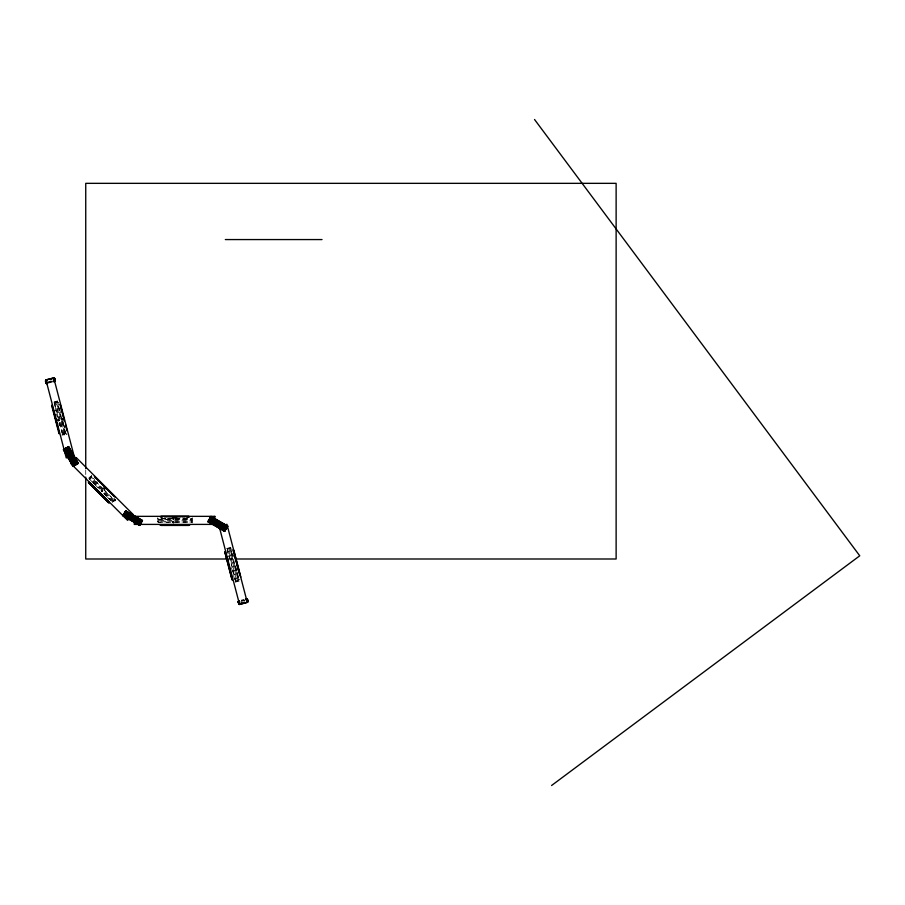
<?xml version="1.0" encoding="UTF-8"?>
<svg xmlns="http://www.w3.org/2000/svg" width="905" height="905" viewBox="0 0 905 905"><rect width="100%" height="100%" fill="white"/><g stroke="black" fill="none" stroke-linecap="round" stroke-linejoin="round"><path stroke-width="0.68" stroke-dasharray="4.53 3.39" d="M191.351 522.66L191.091 518.294M63.984 426.934L64.662 426.527M158.771 518.294L158.511 522.66M115.127 499.209L112.22 502.479M239.916 579.257L235.243 581.157M91.767 475.125L91.224 475.668L91.858 476.302M89.493 478.621L91.552 476.686M165.638 518.769L165.739 518.033M66.178 433.348L62.015 434.694M48.395 381.797L50.952 381.118M49.198 381.774L51.913 381.05M48.022 382.43L52.354 381.243M48.01 382.577L52.06 381.491M48.27 383.143L52.162 382.091M241.296 600.173L243.931 599.461M244.146 600.038L241.409 600.773L244.18 600.173M242.891 600.852L244.26 600.49M240.798 601.531L244.633 600.501M54.119 401.831L54.911 401.628L59.379 418.8M54.967 401.831L55.658 401.662M54.481 402.635L58.746 402.306M60.035 408.755L59.3 408.834M63.61 435.045L64.3 434.864M62.038 435.678L62.411 434.66M66.981 434.389L66.235 434.581L62.898 421.775M226.499 548.509L227.223 548.837M228.184 548.294L228.875 548.113M227.709 549.086L230.47 548.464M233.264 555.218L232.461 555.195M236.839 581.508L237.529 581.327M235.266 582.141L235.854 581.983L231.85 566.598M184.982 518.803L186.34 518.327L175.174 518.327M171.746 518.327L163.522 518.327L164.88 518.803M173.466 518.542L157.561 518.542L157.561 517.784M175.299 518.542L192.301 518.542L192.301 517.784M173.466 518.803L157.561 518.803L157.561 519.413L170.841 519.413M174.722 518.803L192.301 518.803L192.301 519.413L175.299 519.413M170.841 519.662L157.561 519.662L157.561 520.488L173.466 520.488M175.299 519.662L192.301 519.662L192.301 520.488L174.563 520.488M173.466 521.201L157.561 521.201L157.561 522.015L170.841 522.015M175.299 521.201L192.301 521.201L192.301 522.015L175.299 522.015M170.841 522.276L157.561 522.276L157.561 522.886M175.299 522.276L192.301 522.276L192.301 522.886M229.621 558.996L232.438 558.996M184.337 518.803L184.111 518.033M114.279 498.723L115.795 500.239M91.677 476.483L90.613 476.279L103.159 488.824M93.487 478.293L94.833 479.627M96.869 481.675L97.548 482.331M113.838 498.644L115.614 500.42L115.184 500.85L103.939 489.605M102.978 489.005L90.432 476.46L89.855 477.037L102.401 489.582M104.561 490.589L115.003 501.031L114.426 501.608L102.684 489.865M101.892 490.091L89.346 477.546L88.769 478.123L99.742 489.096M104.528 492.727L113.917 502.117L113.34 502.694L103.951 493.304M89.097 478.802L92.48 482.195M92.842 482.557L94.516 484.22M94.957 484.673L99.052 488.768M103.77 493.485L107.243 496.958M107.571 497.286L111.643 501.359M232.834 554.731L233.309 556.53M237.37 572.152L237.823 573.861M230.707 547.423L231.963 552.242M232.359 553.781L233.004 556.236M235.447 565.659L239.463 581.044M234.644 563.566L230.458 547.48L229.859 547.638L238.626 581.259L239.214 581.112L234.78 564.087M227.268 549.03L231.567 565.523M227.087 550.772L227.755 553.34M228.422 555.885L228.716 557.005M231.533 567.854L234.678 579.879M59.549 408.031L60.081 410.067M62.762 420.35L63.463 423.031M64.063 425.361L64.538 427.16M57.479 400.96L60.827 413.811M61.698 418.189L57.23 401.028L56.642 401.175L65.398 434.796L65.986 434.649L62.275 420.373M60.397 416.628L56.393 401.243L55.601 401.447L60.069 418.619M61.416 420.542L65.149 434.864L64.357 435.067L61.008 422.216M60.318 422.397L63.667 435.248L62.875 435.452L59.526 422.601M54.243 402.318L58.305 417.918M54.051 402.567L55.126 406.718M55.216 407.069L58.35 419.06M59.278 422.669L61.992 433.088M55.352 410.022L55.635 411.085M56.427 414.151L57.094 416.707M58.882 423.551L59.413 425.599M192.086 520.488L192.086 521.201M157.775 520.488L157.775 521.201M85.737 470.023L85.737 475.679M228.139 548.091L227.347 548.294L236.103 581.915L236.895 581.711L228.139 548.091M229.621 547.706L228.829 547.91L237.585 581.53L238.377 581.327L229.621 547.706"/><path stroke-width="1.36" d="M65.16 450.679L65.839 450.283M66.065 450.679L65.386 451.063M72.174 462.817L72.841 462.421M73.067 462.817L72.4 463.202M207.879 521.744L210.989 516.359L227.721 526.065M227.743 526.031L224.632 531.416L207.901 521.71M46.053 379.919L46.257 381.571M54.685 381.424L53.927 377.894L45.94 379.896L66.246 457.885L74.052 455.86L53.734 377.871M247.416 602.345L246.454 598.782M551.575 785.506L859.75 555.794L534.538 119.494M73 466.414L78.396 463.303M129.856 515.16L130.241 514.493L129.46 514.934M128.125 517.253L127.741 517.92L128.51 517.479M140.309 521.201L140.309 520.307L139.924 520.975M138.589 523.294L138.205 523.972L138.974 523.52M213.218 518.893L212.833 519.561M213.218 519.787L213.614 519.119M224.078 525.522L223.682 526.201M224.078 526.427L224.463 525.748M222.347 528.509L221.963 529.187M222.347 529.414L222.743 528.735M226.001 527.604L226.001 526.699L225.617 527.377M224.282 529.685L223.886 530.364M224.282 530.59L224.666 529.911M239.169 604.472L240.04 604.314M46.438 383.55L47.264 383.415M54.515 381.469L55.092 381.31L53.338 381.786M45.646 380.032L54.3 377.792M45.397 380.869L47.422 380.19M50.092 379.614L51.461 379.252M52.682 378.776L54.775 378.358M45.488 381.186L46.336 380.96M54.866 378.675L54.006 378.901L54.9 378.81M45.522 381.322L46.37 381.096M45.635 381.74L46.494 381.514M54.153 379.455L55.013 379.229M46.053 381.865L45.533 381.084M54.628 379.512L54.639 378.697M45.725 382.114L46.596 381.876M54.255 379.829L55.114 379.602M46.144 382.193L46.076 383.132M54.753 379.942L55.16 380.643M45.838 382.532L46.709 382.306M54.368 380.247L55.228 380.021M45.884 382.668L46.743 382.43M54.402 380.383L55.262 380.157M45.963 382.985L46.834 382.758M55.341 380.473L53.282 381.028L55.375 380.609M45.997 383.12L46.868 382.883M46.596 383.584L47.332 383.392M239.112 600.762L238.988 602.492M246.126 598.872L247.02 598.714M238.083 601.655L238.943 601.429M245.402 599.698L247.461 599.144M238.117 601.791L238.977 601.565M246.635 599.517L247.495 599.28M238.207 602.108L239.056 601.882M246.737 599.823L247.585 599.596M238.241 602.244L239.09 602.017M246.771 599.958L247.619 599.732M239.225 602.436L238.728 602.572M246.884 600.377L247.732 600.151M247.359 600.434L247.359 599.619M238.784 602.787L238.253 602.006M238.456 603.035L239.316 602.798M247.834 600.524L246.997 600.343M247.472 600.863L247.88 601.565M239.44 603.228L238.569 603.454L239.305 603.262M247.099 601.169L247.947 600.943M247.133 601.305L247.981 601.078M238.682 603.907L239.554 603.669M240.707 603.364L242.008 603.013M243.377 602.651L244.723 602.289M248.072 601.395L247.28 601.61L248.106 601.531M238.728 604.042L239.587 603.805M240.741 603.499L242.065 603.137M243.411 602.787L244.757 602.425M247.812 602.232L239.35 604.495M47.071 383.46L46.257 379.874M239.927 604.348L238.977 600.796M225.322 239.565L322.033 239.565M161.011 516.246L188.851 516.246M161.011 516.755L162.719 516.755M172.244 516.755L177.041 516.755M186.849 516.755L188.851 516.755M160.332 516.868L162.142 516.868M164.393 516.868L167.368 516.868M168.534 516.868L180.774 516.868M181.962 516.868L185.027 516.868M186.272 516.868L189.53 516.868M160.332 524.821L162.719 524.923M164.393 524.821L167.368 524.821M168.534 524.821L180.774 524.821M181.962 524.821L185.027 524.821M186.272 524.821L189.53 524.821M160.219 525.319L189.631 525.319M161.011 525.432L188.851 525.432M228.207 558.996L85.737 558.996L85.737 477.093M235.266 558.996L616.124 558.996L616.124 183.342L85.737 183.342L85.737 468.62M47.003 383.482L46.359 381.944M239.734 604.404L247.269 602.323L226.963 524.323L219.157 526.359L239.508 604.348L239.09 602.47M210.865 516.574L227.619 526.246M210.752 516.766L227.506 526.439M210.424 517.332L227.178 527.004M210.322 517.524L227.065 527.196M210.051 517.988L226.804 527.66M209.937 518.18L226.691 527.841M209.881 518.294L226.623 527.966M209.587 518.78L226.341 528.452M209.44 519.051L226.182 528.724M226.035 528.995L209.281 519.323L225.967 529.108M208.998 519.821L225.741 529.482M208.931 519.934L225.684 529.606M208.817 520.126L225.571 529.787M208.557 520.579L225.311 530.251M208.444 520.771L225.198 530.443M208.116 521.337L224.87 531.009M208.003 521.529L224.757 531.201M125.637 510.963L142.379 520.635M125.535 511.133L142.289 520.805M125.229 511.664L141.983 521.337M125.128 511.845L141.87 521.518M124.879 512.264L141.633 521.936M124.777 512.445L141.531 522.117M124.449 513.011L141.203 522.683M124.302 513.259L141.056 522.932M124.155 513.508L140.909 523.181M124.098 513.621L140.852 523.294M140.648 523.644L123.895 513.972L140.58 523.757M123.725 514.255L140.479 523.927M123.487 514.685L140.23 524.357M123.374 514.866L140.128 524.538M123.069 515.398L139.822 525.07M122.978 515.567L139.721 525.239M94.923 476.845L114.618 496.54M94.38 476.449L115.026 497.083M88.758 482.071L91.925 485.25M92.321 485.646L109.098 502.422M89.437 482.897L107.424 500.895M107.627 501.099L108.849 502.309M88.328 482.342L109.12 503.135M88.792 482.976L108.487 502.671M78.362 463.326L68.723 446.55L63.327 449.661L73.045 466.392M68.497 446.674L78.169 463.428M68.316 446.787L77.988 463.541M67.751 447.115L77.423 463.869M67.558 447.228L77.23 463.971M67.094 447.489L76.767 464.242M66.902 447.602L76.574 464.356M66.789 447.67L76.461 464.412M66.291 447.952L75.963 464.706M66.031 448.111L75.703 464.853M65.76 448.258L75.432 465.012M65.646 448.326L75.319 465.08M65.262 448.541L74.934 465.294M65.149 448.609L74.821 465.362M64.956 448.722L74.629 465.475M64.504 448.982L74.176 465.736M64.312 449.095L73.984 465.849M63.746 449.423L73.407 466.177M63.554 449.536L73.226 466.29M247.099 599.472L247.732 601.825M246.262 598.839L247.212 602.391M238.581 601.746L239.214 604.11M238.569 603.194L238.807 604.054M54.379 378.55L55.013 380.903M53.531 377.917L54.492 381.469M45.804 380.847L46.427 383.2M233.795 550.172L240.809 577.13M233.298 550.308L233.739 551.971M233.807 552.254L234.384 554.46M235.119 557.288L239.101 572.594M239.237 573.114L239.882 575.591M233.026 549.686L233.558 551.722M234.056 553.611L234.553 555.534M234.802 556.485L235.391 558.736M235.685 559.867L236.318 562.299M236.782 564.109L239.022 572.684M225.334 551.688L225.831 554.03M226.148 554.844L227.653 561.01M227.981 561.869L228.648 564.437M228.931 565.512L229.565 567.955M229.746 569.053L231.341 575.173M231.442 575.569L232.257 578.272M224.825 551.711L232.234 580.173M224.904 552.491L231.918 579.449M60.183 404.23L60.578 405.791M61.054 407.589L61.766 410.338M61.891 410.825L62.603 413.562M62.75 414.105L63.508 417.035M63.655 417.601L64.425 420.531M65.522 424.762L66.122 427.047M66.585 428.846L66.993 430.407M60.149 404.524L60.827 407.148M61.076 408.11L61.574 410.022M61.868 411.153L62.456 413.404M62.773 414.614L63.418 417.081M63.701 418.189L64.368 420.712M65.511 425.146L66.031 427.126M66.348 428.325L67.015 430.916M52.535 406.888L52.931 408.381M53.881 412.035L53.372 410.112L53.859 412.397M54.176 413.155L54.854 415.768M55.069 416.628L55.703 419.049M56.02 420.271L56.664 422.726M56.958 423.868L57.558 426.153M57.818 427.149L58.44 429.547M58.927 431.436L59.459 433.472M52.275 406.288L52.603 407.567M54.277 413.981L54.843 416.164M55.001 416.775L55.759 419.66M55.918 420.259L56.664 423.144M56.8 423.687L57.501 426.368M57.739 427.273L58.214 429.106M58.689 430.904L59.198 432.85M51.596 405.248L59.017 433.71M58.011 419.965C58.904 422.318 59.775 418.167 58.011 419.965M61.28 418.891C62.185 421.244 63.056 417.092 61.28 418.891M65.002 450.509C65.771 452.919 66.868 448.823 65.002 450.509M67.061 454.174C67.83 456.573 68.927 452.477 67.061 454.174M67.988 448.79C68.757 451.188 69.855 447.093 67.988 448.79M70.047 452.443C70.816 454.842 71.914 450.758 70.047 452.443M72.015 462.647C72.785 465.057 73.882 460.962 72.015 462.647M73.101 464.638C73.871 467.037 74.968 462.941 73.101 464.638M75.002 460.928C75.771 463.326 76.868 459.231 75.002 460.928M76.088 462.908C76.857 465.306 77.954 461.222 76.088 462.908M101.417 490.748C102.186 493.146 103.283 489.051 101.417 490.748M103.86 488.304C104.629 490.714 105.727 486.619 103.86 488.304M123.917 515.398C124.686 517.796 125.784 513.701 123.917 515.398M125.637 512.411C126.406 514.809 127.503 510.714 125.637 512.411M127.515 517.536C128.284 519.934 129.381 515.85 127.515 517.536M129.245 514.549C130.015 516.947 131.112 512.852 129.245 514.549M136.055 522.4C136.825 524.81 137.922 520.714 136.055 522.4M137.775 519.413C138.544 521.812 139.642 517.728 137.775 519.413M137.979 523.576C138.748 525.975 139.845 521.891 137.979 523.576M139.709 520.59C140.479 522.988 141.576 518.904 139.709 520.59M172.821 518.463C173.59 520.861 174.688 516.766 172.821 518.463M172.821 521.914C173.59 524.312 174.688 520.217 172.821 521.914M208.965 520.986C209.734 523.384 210.831 519.3 208.965 520.986M210.684 517.999C211.453 520.398 212.551 516.303 210.684 517.999M210.888 522.162C211.657 524.561 212.754 520.466 210.888 522.162M212.618 519.176C213.388 521.574 214.485 517.479 212.618 519.176M221.748 528.803C222.517 531.201 223.614 527.106 221.748 528.803M223.467 525.816C224.236 528.215 225.334 524.119 223.467 525.816M223.671 529.979C224.44 532.378 225.537 528.282 223.671 529.979M225.402 526.981C226.171 529.391 227.257 525.296 225.402 526.981M101.711 490.589L102.344 491.234L101.711 490.589M104.154 488.157L104.788 488.791L104.154 488.157M68.373 448.563L68.825 449.344L68.373 448.563M67.434 453.948L67.886 454.729L67.434 453.948M70.42 452.217L70.873 452.998L70.42 452.217M75.387 460.702L75.828 461.482L75.387 460.702M73.475 464.412L73.927 465.193L73.475 464.412M76.461 462.681L76.914 463.462L76.461 462.681M125.75 510.748L122.854 515.782L139.63 525.409L142.504 520.42L125.727 510.793M173.206 518.237L173.658 519.018L173.206 518.237M173.206 521.687L173.658 522.468L173.206 521.687M58.486 419.66L58.757 420.52L58.486 419.66M61.755 418.585L62.038 419.445L61.755 418.585M76.314 457.647L70.613 463.349L127.605 520.33L133.295 514.64L76.314 457.647M126.248 512.117L126.248 513.022L126.248 512.117M124.517 515.103L124.517 516.008L124.517 515.103M138.386 519.131L138.386 520.024L138.386 519.131M136.666 522.117L136.666 523.022L136.666 522.117M211.295 517.717L211.295 518.61L211.295 517.717M209.564 520.703L209.564 521.597L209.564 520.703M211.499 521.88L211.499 522.773L211.499 521.88M214.858 516.348L134.268 516.348L134.268 524.402L214.858 524.402L214.858 516.348"/></g></svg>
